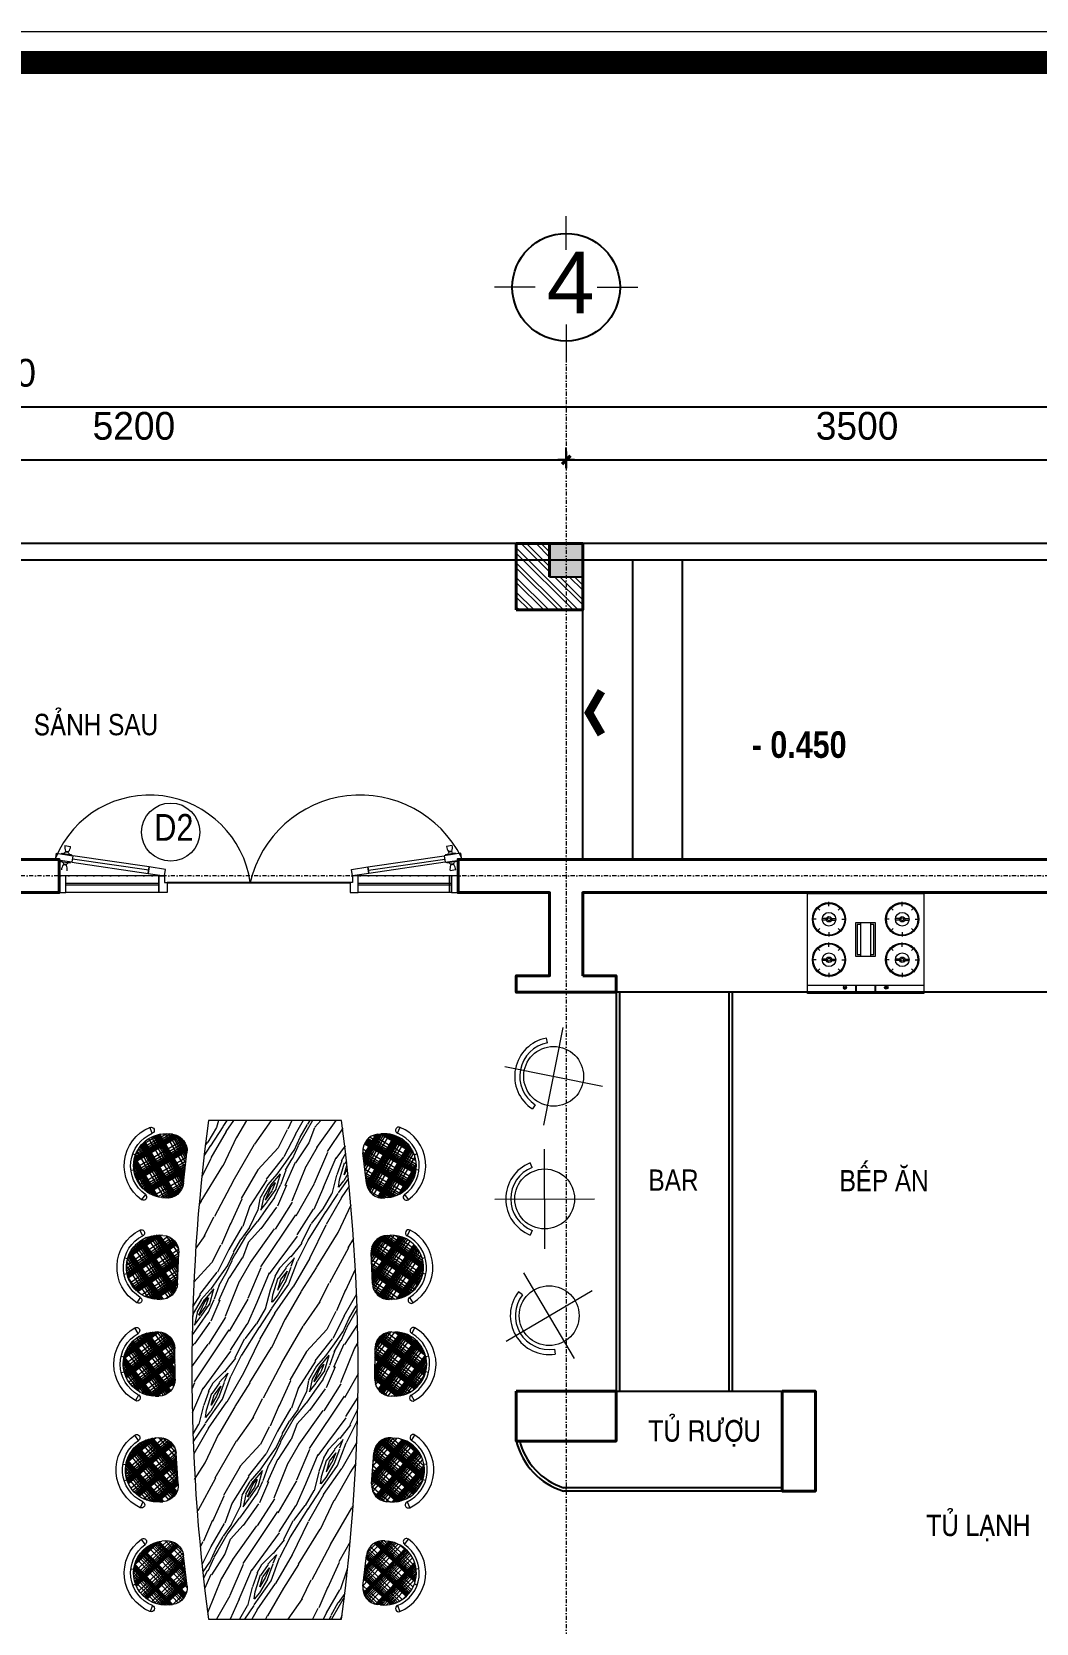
# Model space of a CAD drawing. Header units: millimetres. Extents: x 615730 to 2792744, y 139412 to 597571.
# Drawn here: x 701932 to 707974, y 355261 to 364835 of the extents above; entities that cross this region are included whole.
import ezdxf
from ezdxf.enums import TextEntityAlignment as Align

# ---------------------------------------------------------------- set-up
doc = ezdxf.new("R2010")
doc.units = ezdxf.units.MM
doc.header["$MEASUREMENT"] = 0
doc.header["$PDMODE"] = 34
doc.linetypes.add('DASHDOT', pattern=[1, 0.5, -0.25, 0, -0.25])
doc.layers.get('0').update_dxf_attribs({"lineweight": 5})
for name, color, linetype, lineweight in [('0.1(9)', 9, 'Continuous', 13), ('AN_0.20', 2, 'Continuous', 20), ('AN_CUA', 51, 'Continuous', 15), ('HATCH', 42, 'Continuous', 5), ('NETNGOAITUONG', 1, 'Continuous', 40), ('NTHAY1', 61, 'Continuous', 25), ('NVDUNG', 82, 'Continuous', 13), ('thay', 7, 'Continuous', 15), ('TIM TRUC', 149, 'DASHDOT', 9), ('VATDUNG', 33, 'Continuous', 13)]:
    doc.layers.add(name, color=color, linetype=linetype, lineweight=lineweight)
for name, color, linetype in [('AN_TEXT', 254, 'Continuous'), ('H', 252, 'Continuous'), ('NET MANH', 252, 'Continuous'), ('netthay', 3, 'Continuous'), ('TEXT', 2, 'Continuous'), ('VL', 155, 'Continuous')]:
    doc.layers.add(name, color=color, linetype=linetype)
doc.styles.add('H280', font='', dxfattribs={"height": 200})
doc.styles.add('KT OZON', font='', dxfattribs={"height": 200})
doc.styles.add('romans', font='romans.shx', dxfattribs={"height": 240})
doc.styles.get("Standard").update_dxf_attribs({"font": ''})
doc.styles.add('STYLE2', font='')
doc.styles.add('VNI-AVO', font='vni-roms.shx')
doc.styles.get('H280').set_extended_font_data('VNI-Avo')
doc.styles.get('KT OZON').set_extended_font_data('VNI-Helve')
doc.styles.get('Standard').set_extended_font_data('VNI-Avo')
doc.styles.get('STYLE2').set_extended_font_data('.VnArial NarrowH')
doc.dimstyles.new('1-50b', dxfattribs={"dimtxt": 167, "dimasz": 50, "dimexe": 75, "dimexo": 150, "dimgap": 120, "dimtad": 1, "dimdec": 0, "dimzin": 12, "dimtxsty": 'VNI-AVO', "dimblk": ']', "dimcen": 0, "dimdle": 50, "dimclrd": 252, "dimclre": 252, "dimclrt": 2, "dimadec": 0, "dimazin": 0, "dimtfac": 1, "dimtdec": 0, "dimtix": 1, "dimtmove": 2, "dimatfit": 0, "dimldrblk": 'OPEN90', "dimfxl": 1, "dimlwd": -1, "dimlwe": -1, "dimarcsym": 0})

# ---------------------------------------------------------------- blocks, each defined once
blk = doc.blocks.new('nge')
at = {"layer": 'VATDUNG'}
for points in [[(0, -300), (0, 300)], [(-75.8, 189.4), (-86.9, 217.3)], [(-300, 0), (300, 0)], [(-75.8, -189.4), (-86.9, -217.3)]]:
    blk.add_lwpolyline(points, dxfattribs=at)
blk.add_circle((0, 0), 180, dxfattribs=at)
for radius in [234, 204]:
    blk.add_arc((0, 0), radius, 111.80141, 248.19859, dxfattribs=at)
blk = doc.blocks.new('bbbb')
at = {"layer": 'VATDUNG', "color": 8, "linetype": 'Continuous'}
for p, q in [((74.6, 501), (56.2, 519.4)), ((129.8, 523.8), (129.8, 549.8)), ((184.9, 501), (203.3, 519.4)), ((515.1, 501), (496.7, 519.4)), ((570.2, 523.8), (570.2, 549.8)), ((625.4, 501), (643.8, 519.4)), ((51.8, 445.8), (25.8, 445.8)), ((74.6, 390.7), (56.2, 372.3)), ((184.9, 390.7), (203.3, 372.3)), ((207.8, 445.8), (233.8, 445.8)), ((320, 423.9), (320, 223.9)), ((380, 423.9), (380, 223.9)), ((492.2, 445.8), (466.2, 445.8)), ((515.1, 390.7), (496.7, 372.3)), ((625.4, 390.7), (643.8, 372.3)), ((648.2, 445.8), (674.2, 445.8)), ((129.8, 367.9), (129.8, 341.8)), ((129.8, 280), (129.8, 306)), ((570.2, 367.9), (570.2, 341.8)), ((570.2, 280), (570.2, 306)), ((51.8, 202), (25.8, 202)), ((74.6, 257.1), (56.2, 275.5)), ((184.9, 257.1), (203.3, 275.5)), ((207.8, 202), (233.8, 202)), ((492.2, 202), (466.2, 202)), ((515.1, 257.1), (496.7, 275.5)), ((625.4, 257.1), (643.8, 275.5)), ((648.2, 202), (674.2, 202)), ((74.6, 146.8), (56.2, 128.4)), ((129.8, 124), (129.8, 98)), ((184.9, 146.8), (203.3, 128.4)), ((515.1, 146.8), (496.7, 128.4)), ((570.2, 124), (570.2, 98)), ((625.4, 146.8), (643.8, 128.4)), ((215.1, 35.1), (237.1, 35.1)), ((215.1, 33.2), (237, 33.2)), ((485.2, 35.1), (463.2, 35.1)), ((485.2, 33.2), (463.3, 33.2))]:
    blk.add_line(p, q, dxfattribs=at)
at = {"layer": 'VATDUNG', "linetype": 'Continuous'}
for p, q in [((114.1, 450.4), (89, 450.4)), ((114.1, 441.3), (89, 441.3)), ((145.5, 450.4), (170.5, 450.4)), ((145.5, 441.3), (170.5, 441.3)), ((554.5, 450.4), (529.5, 450.4)), ((554.5, 441.3), (529.5, 441.3)), ((585.9, 450.4), (611, 450.4)), ((585.9, 441.3), (611, 441.3)), ((114.1, 206.5), (89, 206.5)), ((114.1, 197.5), (89, 197.5)), ((145.5, 206.5), (170.5, 206.5)), ((145.5, 197.5), (170.5, 197.5)), ((554.5, 206.5), (529.5, 206.5)), ((554.5, 197.5), (529.5, 197.5)), ((585.9, 206.5), (611, 206.5)), ((585.9, 197.5), (611, 197.5)), ((0, 50), (700, 50)), ((290, 50), (290, 0)), ((410, 50), (410, 0))]:
    blk.add_line(p, q, dxfattribs=at)
for points in [[(0, 600), (700, 600), (700, 0), (0, 0)], [(410, 223.9), (410, 423.9), (290, 423.9), (290, 223.9)], [(292.5, 3.3), (407.8, 3.3), (407.8, 46.5), (292.5, 46.5)]]:
    blk.add_lwpolyline(points, close=True, dxfattribs=at)
at = {"layer": 'VATDUNG', "color": 8, "linetype": 'Continuous'}
for points in [[(320, 413.9), (300, 413.9), (300, 233.9), (320, 233.9)], [(380, 233.9), (400, 233.9), (400, 413.9), (380, 413.9)]]:
    blk.add_lwpolyline(points, dxfattribs=at)
at = {"layer": 'VATDUNG', "linetype": 'Continuous', "const_width": 1}
blk.add_lwpolyline([(295.5, 42.4), (304, 42.4)], dxfattribs=at)
at = {"layer": 'VATDUNG', "linetype": 'Continuous'}
for centre, radius in [((129.8, 445.8), 100), ((129.8, 445.8), 95), ((129.8, 445.8), 41), ((570.2, 445.8), 100), ((570.2, 445.8), 95), ((570.2, 445.8), 41), ((129.8, 445.8), 16.3), ((129.8, 445.8), 9.16), ((570.2, 445.8), 16.3), ((570.2, 445.8), 9.16), ((129.8, 202), 100), ((129.8, 202), 95), ((570.2, 202), 100), ((570.2, 202), 95), ((129.8, 202), 41), ((129.8, 202), 16.3), ((129.8, 202), 9.16), ((570.2, 202), 41), ((570.2, 202), 16.3), ((570.2, 202), 9.16)]:
    blk.add_circle(centre, radius, dxfattribs=at)
at = {"layer": 'VATDUNG', "color": 8, "linetype": 'Continuous', "extrusion": (0, 0, -1)}
blk.add_ellipse((226, 34.4), major_axis=(-11.1, 0), ratio=0.777774, dxfattribs=at)
at = {"layer": 'VATDUNG', "color": 8, "linetype": 'Continuous'}
blk.add_ellipse((474.3, 34.4), major_axis=(11.1, 0), ratio=0.777774, dxfattribs=at)
blk = doc.blocks.new('A$C33486DBB')
at = {"layer": 'NVDUNG', "lineweight": 0, "ltscale": 100}
h = blk.add_hatch(dxfattribs=at)
h.set_pattern_fill('LOG-LOG', color=147, scale=100, angle=20.61624, style=0, pattern_type=2)
h.set_pattern_definition([(20.61624, (-20244.38, -44007.15), (-35.2107, 93.59597), []), (20.61624, (-20254.98, -43978.97), (-35.2107, 93.59597), []), (20.61624, (-20261.18, -43962.49), (-35.2107, 93.59597), []), (20.61624, (-20265.58, -43950.8), (-35.2107, 93.59597), []), (20.61624, (-20268.99, -43941.73), (-35.2107, 93.59597), []), (20.61624, (-20271.78, -43934.32), (-35.2107, 93.59597), []), (20.61624, (-20274.13, -43928.05), (-35.2107, 93.59597), []), (20.61624, (-20276.18, -43922.62), (-35.2107, 93.59597), []), (20.61624, (-20277.98, -43917.84), (-35.2107, 93.59597), []), (110.61624, (-20244.38, -44007.15), (-93.59597, -35.2107), []), (110.61624, (-20216.2, -43996.55), (-93.59597, -35.2107), []), (110.61624, (-20199.72, -43990.35), (-93.59597, -35.2107), []), (110.61624, (-20188.03, -43985.95), (-93.59597, -35.2107), []), (110.61624, (-20178.96, -43982.54), (-93.59597, -35.2107), []), (110.61624, (-20171.55, -43979.75), (-93.59597, -35.2107), []), (110.61624, (-20165.28, -43977.39), (-93.59597, -35.2107), []), (110.61624, (-20159.85, -43975.35), (-93.59597, -35.2107), []), (110.61624, (-20155.06, -43973.55), (-93.59597, -35.2107), [])])
h.paths.add_polyline_path([(422.3, 161.3, 0.414214), (391.9, 299.4), (235.7, 399.4, 0.414214), (97.6, 369.1), (87.3, 353), (87.3, 353, 1), (412, 145.3)])
at = {"layer": 'NVDUNG'}
for p, q in [((235.7, 399.4), (391.9, 299.4)), ((87.3, 353), (97.6, 369.1)), ((38.9, 263.6), (0.5, 266)), ((97.6, 103.6), (110.4, 115.9)), ((422.3, 161.3), (412, 145.3)), ((181.2, 50.1), (187, 66.9)), ((351.1, 63.9), (369.4, 29.9))]:
    blk.add_line(p, q, dxfattribs=at)
for centre, radius, start, end in [((181.8, 315.2), 100, 57.38348, 147.38348), ((249.7, 249.2), 192.7, 147.38348, 327.38348), ((338, 215.2), 100, 327.38348, 57.38348), ((250.5, 250.5), 250.6, 176.45531, 298.31165), ((19.7, 264.8), 19.3, 356.45531, 176.45531), ((250.5, 250.5), 212, 176.45531, 298.31165), ((360.2, 46.9), 19.3, 298.31165, 118.31165)]:
    blk.add_arc(centre, radius, start, end, dxfattribs=at)
blk = doc.blocks.new('A$C79204B9D')
at = {"layer": 'NVDUNG', "lineweight": 0, "ltscale": 200}
h = blk.add_hatch(dxfattribs=at)
h.set_pattern_fill('WOOD8', color=47, scale=800, angle=60, style=0, pattern_type=2)
h.set_pattern_definition([(49.6952, (-100811.45, -69408.86), (3092.817157, 3756.924654), [89.4424, -8854.829]), (60, (-100753.6, -69340.65), (-292.8203, 1092.8203), [88, -712]), (78.4349, (-100709.6, -69264.44), (107.18096, 1785.6403), [75.8944, -2453.927]), (232.875, (-100694.38, -69190.09), (3492.819285, 4449.74321), [64.4984, -6385.308]), (234.8056, (-100733.305, -69241.51), (4692.817283, 6528.205605), [88.363, -8747.9256]), (254.0362, (-100784.23, -69313.72), (-507.18124, -2478.46057), [98.9544, -3199.5296]), (69.4623, (-100779.45, -69353.43), (1307.18128, 3864.1014), [48.6624, -4817.548]), (53.6598, (-100762.38, -69307.865), (-3892.82118, -5142.56154), [72.443, -7171.865]), (245.7106, (-100719.45, -69249.51), (-2907.178536, -6635.383034), [80.399, -7959.5016]), (228.6901, (-100752.52, -69322.8), (2292.81898, 2371.28276), [40.792, -4038.423]), (54.8056, (-100840.52, -69475.214), (-4692.817283, -6528.205605), [88.363, -8747.9256]), (48.6901, (-100789.6, -69403), (-2292.81898, -2371.28276), [81.584, -3997.631]), (60, (-100735.7, -69341.7), (-292.8203, 1092.8203), [96, -704]), (80.556, (-100687.74, -69258.58), (614.362866, 4264.10129), [68.352, -6766.851]), (63.8141, (-100676.52, -69191.16), (4907.17517, 10099.486516), [120.2664, -11906.3704]), (54.8056, (-100623.45, -69083.235), (-4692.817283, -6528.205605), [88.363, -8747.9256]), (60, (-100572.5, -69011), (-292.8203, 1092.8203), [88, -712]), (65.1944, (-100928.52, -69627.635), (3307.183253, 7328.201784), [88.363, -8747.9256]), (54.8056, (-100891.45, -69547.424), (-4692.817283, -6528.205605), [88.363, -8747.9256]), (60, (-100942.4, -69619.6), (-292.8203, 1092.8203), [48, -752]), (65.1944, (-100918.38, -69578.065), (3307.183253, 7328.201784), [88.363, -8747.9256]), (60, (-100881.3, -69497.86), (-292.8203, 1092.8203), [80, -720]), (70.3048, (-100841.305, -69428.57), (-1707.18361, -4556.920554), [89.4424, -8854.829]), (65.1944, (-100811.16, -69344.36), (3307.183253, 7328.201784), [88.363, -8747.9256]), (54.8056, (-100774.09, -69264.15), (-4692.817283, -6528.205605), [88.363, -8747.9256]), (54.8056, (-100723.16, -69191.94), (-4692.817283, -6528.205605), [88.363, -8747.9256]), (51.8699, (-100672.23, -69119.73), (-3092.81979, -3756.92204), [113.137, -5543.717]), (60, (-100602.4, -69030.7), (-292.8203, 1092.8203), [120, -680]), (47.4712, (-100202.685, -69298.45), (2692.820176, 3064.101996), [73.756, -7301.879]), (54.2894, (-100152.83, -69244.1), (-4292.821003, -5835.38198), [80.399, -7959.5016]), (68.1301, (-100202.68, -69298.45), (1707.18003, 4556.92153), [56.569, -5600.2856]), (69.4623, (-100181.61, -69245.95), (1307.18128, 3864.1014), [97.324, -4768.8856]), (60, (-100547.5, -69847.6), (-292.8203, 1092.8203), [96, -704]), (50.5377, (-100499.47, -69764.5), (-2692.81934, -3064.1029), [48.6624, -4817.548]), (261.8014, (-100468.54, -69726.93), (507.17985, 2478.46112), [43.0816, -4265.0504]), (252.9946, (-100474.685, -69769.57), (2214.36134, 7035.38247), [106.7336, -10566.5976]), (52.875, (-100158.685, -69222.24), (-3492.819285, -4449.74321), [64.4984, -6385.308]), (67.125, (-100158.685, -69222.24), (2107.18102, 5249.74184), [64.4984, -6385.308]), (60, (-100533.6, -69855.6), (-292.8203, 1092.8203), [64, -736]), (254.0362, (-100501.61, -69800.2), (-507.18124, -2478.46057), [65.9696, -3232.515]), (56.6335, (-100466.4, -69691.214), (-7092.827647, -10685.120313), [136.235, -13487.2744]), (57.7094, (-100391.47, -69577.435), (-10292.817432, -16227.689541), [200.16, -19815.8336]), (63.1798, (-100284.54, -69408.23), (6107.186084, 12177.942257), [144.2224, -14277.983]), (69.4623, (-100219.47, -69279.52), (1307.18128, 3864.1014), [145.9864, -4720.224]), (70.3048, (-100485.116, -69883.635), (-1707.18361, -4556.920554), [89.4424, -8854.829]), (75.9454, (-100454.97, -69799.42), (-907.1798, -3171.28134), [116.4816, -5707.6064]), (60, (-100426.7, -69686.4), (-292.8203, 1092.8203), [104, -696]), (51.8699, (-100374.68, -69596.36), (-3092.81979, -3756.92204), [113.137, -5543.717]), (63.5763, (-100304.83, -69507.37), (5307.18637, 10792.301586), [128.2496, -12696.7256]), (51.2538, (-100247.757, -69392.517), (3492.822965, 4449.740123), [105.223, -10417.1336]), (45.9638, (-100181.9, -69310.45), (-1892.8192, -1678.46212), [98.9544, -3199.5296]), (60, (-100113.1, -69239.3), (-292.8203, 1092.8203), [56, -744]), (234.8056, (-100466.4, -69691.214), (4692.817283, 6528.205605), [176.7256, -8659.563]), (55.2364, (-100595.97, -69819.635), (-5092.814835, -7221.027596), [192.6656, -9440.6104]), (60, (-100486.1, -69661.36), (-292.8203, 1092.8203), [184, -616]), (64.0856, (-100394.11, -69502.01), (4507.182416, 9406.662756), [224.5704, -11003.964]), (60, (-100296, -69300), (-292.8203, 1092.8203), [200, -600]), (67.125, (-100450.47, -69903.63), (2107.18102, 5249.74184), [193.4944, -6256.312]), (66.3402, (-100375.26, -69725.36), (2507.178344, 5942.5628), [144.8864, -7099.4216]), (57.5104, (-100317.116, -69592.65), (-9492.832492, -14842.0396), [184.1736, -18233.2096]), (53.4802, (-100218.188, -69437.301), (-12478.4605565, -16813.3284437), [281.8224, -27900.4416]), (63.0128, (-100900.81, -69643.635), (6507.176838, 12870.767465), [152.2104, -15068.828]), (51.8699, (-100831.74, -69508), (-3092.81979, -3756.92204), [169.7056, -5487.149]), (57.6141, (-100726.95, -69374.506), (-9892.808596, -15534.874684), [192.1664, -19024.493]), (70.6197, (-100624.023, -69212.23), (-3014.353116, -8421.025681), [130.2304, -12892.8256]), (60, (-100580.8, -69089.4), (-292.8203, 1092.8203), [160, -640]), (56.8202, (-100983.946, -69595.635), (-7492.814318, -11377.949423), [144.2224, -14277.983]), (66.009, (-100905.02, -69474.927), (-3307.18005, -7328.202785), [152.84, -15131.1384]), (66.7098, (-100842.875, -69335.29), (-2907.184315, -6635.381151), [136.9376, -13556.856]), (54.2894, (-100788.73, -69209.51), (-4292.821003, -5835.38198), [160.7984, -7879.1024]), (47.9052, (-100694.875, -69078.95), (-4985.644752, -5435.379245), [114.5424, -11339.7144]), (69.4623, (-100618.09, -68993.95), (1307.18128, 3864.1014), [97.324, -4768.8856]), (63.8141, (-100852.31, -69671.635), (4907.17517, 10099.486516), [120.2664, -11906.3704]), (47.1957, (-100799.24, -69563.71), (-7278.465226, -7806.659753), [180.488, -17868.3344]), (60, (-100676.6, -69431.3), (-292.8203, 1092.8203), [200, -600]), (65.4403, (-100576.598, -69258.086), (-3707.184394, -8021.021118), [168.76, -16707.2584]), (66.7098, (-100506.454, -69104.594), (-2907.184315, -6635.381151), [136.9376, -13556.856]), (60, (-101032.44, -69567.6), (-292.8203, 1092.8203), [136, -664]), (68.1301, (-100964.44, -69449.86), (1707.18003, 4556.92153), [226.2744, -5430.58]), (57.6141, (-100880.157, -69239.865), (-9892.808596, -15534.874684), [192.1664, -19024.493]), (54.4725, (-100777.228, -69077.588), (9785.6312045, 13749.233823), [249.1584, -24666.7]), (66.8428, (-100401.977, -69931.635), (-5414.353559, -12577.948251), [201.435, -19942.0504]), (60, (-100322.8, -69746.4), (-292.8203, 1092.8203), [224, -576]), (56.3478, (-100210.762, -69552.44), (-13785.632223, -20677.4357472), [376.7648, -37299.7528]), (60, (-100644.5, -69791.6), (-292.8203, 1092.8203), [192, -608]), (64.7636, (-100548.464, -69625.36), (3707.185922, 8021.020822), [192.6656, -9440.6104]), (58.1524, (-100466.32, -69451.08), (-12692.816587, -20384.6122766), [248.129, -24564.771]), (57.2737, (-100335.393, -69240.306), (-8692.817682, -13456.408258), [168.1904, -16650.8464]), (54.8056, (-100755.316, -69727.635), (-4692.817283, -6528.205605), [176.7256, -8659.563]), (60, (-100653.46, -69583.2), (-292.8203, 1092.8203), [256, -544]), (61.9092, (-100525.46, -69361.512), (10907.162495, 20491.7983933), [240.1336, -23773.196]), (63.5763, (-100412.387, -69149.665), (5307.18637, 10792.301586), [128.2496, -12696.7256])])
h.paths.add_polyline_path([(99.8, 0), (899.8, 0, 0.066667), (899.8, 3000), (99.8, 3000, 0.066667)])
at = {"layer": 'NVDUNG', "ltscale": 10000}
for p, q in [((899.8, 3000), (99.8, 3000)), ((99.8, 0), (899.8, 0))]:
    blk.add_line(p, q, dxfattribs=at)
for centre, start, end in [((11299.8, 1500), 172.37185, 187.62815), ((-10300.2, 1500), 352.37185, 7.62815)]:
    blk.add_arc(centre, 11300, start, end, dxfattribs=at)
blk = doc.blocks.new('TRUC 1')
at = {"ltscale": 50}
blk.add_circle((0, -9525), 8572, dxfattribs=at)
at = {"layer": '0.1(9)', "ltscale": 50}
for p, q in [((0, -3572), (0, 1782)), ((-4942, -9525), (-11427, -9525)), ((4942, -9525), (11427, -9525)), ((0, -15478), (0, -20832))]:
    blk.add_line(p, q, dxfattribs=at)
at = {"layer": 'TEXT', "ltscale": 50, "style": 'H280'}
blk.add_attdef('1', text='', height=10478, dxfattribs=at).set_placement((-214, -4892), align=Align.CENTER)
blk = doc.blocks.new(']')
for p, q in [((1, 0), (-1, 0)), ((0, 1), (0, -1))]:
    blk.add_line(p, q)
at = {"color": 9, "const_width": 0.4}
blk.add_lwpolyline([(-0.51, -0.51), (0.51, 0.51)], dxfattribs=at)
blk = doc.blocks.new('*D81')
at = {"layer": 'DEFPOINTS', "color": 0, "ltscale": 10, "transparency": 16777216}
for p in [(699946.1, 362260.2), (705146.6, 362260.2), (705146.6, 362110.8)]:
    blk.add_point(p, dxfattribs=at)
at = {"layer": 'VL', "color": 252, "ltscale": 10, "transparency": 16777216}
for p, q in [((699946.1, 362410.2), (699946.1, 362335.2)), ((705146.6, 362260.8), (705146.6, 362335.2)), ((699996.1, 362260.2), (705096.6, 362260.2))]:
    blk.add_line(p, q, dxfattribs=at)
at = {"layer": 'VL', "color": 252, "ltscale": 10, "transparency": 16777216, "xscale": 50, "yscale": 50, "zscale": 50, "rotation": 180}
blk.add_blockref(']', (699946.1, 362260.2), dxfattribs=at)
at = {"layer": 'VL', "color": 252, "ltscale": 10, "transparency": 16777216, "xscale": 50, "yscale": 50, "zscale": 50}
blk.add_blockref(']', (705146.6, 362260.2), dxfattribs=at)
at = {"layer": 'VL', "color": 2, "ltscale": 10, "transparency": 16777216, "insert": (702546.3, 362463.7), "char_height": 167, "attachment_point": 5, "style": 'VNI-AVO'}
blk.add_mtext('5200', dxfattribs=at)
blk = doc.blocks.new('_Open90')
at = {"color": 0, "linetype": 'ByBlock', "lineweight": -2}
for p, q in [((0, 0), (-1, 0)), ((-0.5, 0.5), (0, 0)), ((0, 0), (-0.5, -0.5))]:
    blk.add_line(p, q, dxfattribs=at)
blk = doc.blocks.new('*D82')
at = {"layer": 'DEFPOINTS', "color": 0, "ltscale": 10, "transparency": 16777216}
for p in [(708646.4, 362272.8), (708646.4, 362260.2), (705146.6, 362110.8)]:
    blk.add_point(p, dxfattribs=at)
at = {"layer": 'VL', "color": 252, "ltscale": 10, "transparency": 16777216}
for p, q in [((705146.6, 362260.8), (705146.6, 362335.2)), ((705196.6, 362260.2), (708596.4, 362260.2)), ((708646.4, 362122.8), (708646.4, 362185.2))]:
    blk.add_line(p, q, dxfattribs=at)
at = {"layer": 'VL', "color": 252, "ltscale": 10, "transparency": 16777216, "xscale": 50, "yscale": 50, "zscale": 50, "rotation": 180}
blk.add_blockref(']', (705146.6, 362260.2), dxfattribs=at)
at = {"layer": 'VL', "color": 252, "ltscale": 10, "transparency": 16777216, "xscale": 50, "yscale": 50, "zscale": 50}
blk.add_blockref(']', (708646.4, 362260.2), dxfattribs=at)
at = {"layer": 'VL', "color": 2, "ltscale": 10, "transparency": 16777216, "insert": (706896.5, 362463.7), "char_height": 167, "attachment_point": 5, "style": 'VNI-AVO'}
blk.add_mtext('3500', dxfattribs=at)
blk = doc.blocks.new('*D85')
at = {"layer": 'DEFPOINTS', "color": 0, "ltscale": 10, "transparency": 16777216}
for p in [(711947.4, 362579.3), (691347.1, 361756.9), (711947.4, 361756.9)]:
    blk.add_point(p, dxfattribs=at)
at = {"layer": 'VL', "color": 252, "ltscale": 10, "transparency": 16777216}
for p, q in [((691347.1, 361906.9), (691347.1, 362654.3)), ((691397.1, 362579.3), (711897.4, 362579.3)), ((711947.4, 361906.9), (711947.4, 362654.3))]:
    blk.add_line(p, q, dxfattribs=at)
at = {"layer": 'VL', "color": 252, "ltscale": 10, "transparency": 16777216, "xscale": 50, "yscale": 50, "zscale": 50, "rotation": 180}
blk.add_blockref(']', (691347.1, 362579.3), dxfattribs=at)
at = {"layer": 'VL', "color": 252, "ltscale": 10, "transparency": 16777216, "xscale": 50, "yscale": 50, "zscale": 50}
blk.add_blockref(']', (711947.4, 362579.3), dxfattribs=at)
at = {"layer": 'VL', "color": 2, "ltscale": 10, "transparency": 16777216, "insert": (701647.3, 362782.8), "char_height": 167, "attachment_point": 5, "style": 'VNI-AVO'}
blk.add_mtext('20600', dxfattribs=at)

msp = doc.modelspace()

# ---------------------------------------------------------------- hatches: boundary and pattern name
at = {"layer": 'HATCH'}
h = msp.add_hatch(dxfattribs=at)
h.set_pattern_fill('STEEL', color=256, scale=500, style=0)
h.set_pattern_definition([(135, (1083427.52, 597328.295), (44.194174, 44.194174), []), (135, (1083427.52, 597359.545), (44.194174, 44.194174), [])])
h.paths.add_polyline_path([(705246.6, 361556.9), (705246.6, 361356.9), (704846.6, 361356.9), (704846.6, 361756.9), (705046.6, 361756.9), (705046.6, 361556.9)])

# ---------------------------------------------------------------- linework, layer by layer
at = {"layer": 'AN_0.20', "color": 3}
msp.add_circle((702767.8, 360020.5), 175, dxfattribs=at)
at = {"layer": 'AN_CUA', "ltscale": 25}
for p, q in [((702111.9, 359893.4), (702111.2, 359888.4)), ((702111.9, 359893.4), (702171.2, 359884.6)), ((702131.5, 359940.1), (702165.9, 359935)), ((702134.1, 359906.5), (702153.7, 359903.6)), ((702136.4, 359901.1), (702150, 359899.1)), ((702137, 359901), (702137.7, 359906)), ((702149.4, 359899.2), (702150.2, 359904.2)), ((702171.2, 359884.6), (702170.5, 359879.7)), ((704481, 359893.4), (704421.6, 359884.6)), ((704421.6, 359884.6), (704422.4, 359879.7)), ((704461.4, 359940.1), (704427, 359935)), ((704458.7, 359906.5), (704439.1, 359903.6)), ((704443.4, 359899.2), (704442.7, 359904.2)), ((704456.5, 359901.1), (704442.8, 359899.1)), ((704455.9, 359901), (704455.2, 359906)), ((704481, 359893.4), (704481.7, 359888.4)), ((702104.6, 359843.9), (702105.3, 359848.9)), ((702104.6, 359843.9), (702164, 359835.2)), ((702122.1, 359824.9), (702141.7, 359822)), ((702126.4, 359829.4), (702125.7, 359824.4)), ((702125.8, 359829.4), (702139.5, 359827.4)), ((702138.9, 359827.5), (702138.2, 359822.6)), ((702164, 359835.2), (702164.7, 359840.1)), ((704428.9, 359835.2), (704428.2, 359840.1)), ((704488.3, 359843.9), (704428.9, 359835.2)), ((704482.9, 359793.5), (704448.5, 359788.5)), ((704470.8, 359824.9), (704451.1, 359822)), ((704467.1, 359829.4), (704453.4, 359827.4)), ((704454, 359827.5), (704454.7, 359822.6)), ((704466.5, 359829.4), (704467.2, 359824.4)), ((704488.3, 359843.9), (704487.5, 359848.9))]:
    msp.add_line(p, q, dxfattribs=at)
at = {"layer": 'AN_CUA'}
for p, q in [((702635.4, 359791.1), (702176.4, 359858.6)), ((703957.5, 359791.1), (704416.5, 359858.6)), ((702696.4, 359756.7), (702136.4, 359756.7)), ((704456.4, 359756.7), (703896.4, 359756.7)), ((702696.4, 359656.7), (702136.4, 359656.7)), ((704456.4, 359656.7), (703896.4, 359656.7))]:
    msp.add_line(p, q, dxfattribs=at)
at = {"layer": 'AN_CUA', "linetype": 'Continuous'}
for p, q in [((702096.4, 359656.7), (702096.4, 359756.7)), ((702136.4, 359656.7), (702136.4, 359756.7)), ((702696.4, 359656.7), (702696.4, 359756.7)), ((703896.4, 359656.7), (703896.4, 359756.7)), ((704444.9, 359656.7), (704444.9, 359756.7)), ((704456.4, 359656.7), (704456.4, 359756.7)), ((704496.4, 359656.7), (704496.4, 359756.7))]:
    msp.add_line(p, q, dxfattribs=at)
at = {"layer": 'AN_CUA', "color": 1}
for p, q in [((702696.4, 359711.7), (702136.4, 359711.7)), ((702696.4, 359701.7), (702136.4, 359701.7)), ((704456.4, 359711.7), (703896.4, 359711.7)), ((704456.4, 359701.7), (703896.4, 359701.7))]:
    msp.add_line(p, q, dxfattribs=at)
at = {"layer": 'AN_CUA', "color": 3}
for p, q in [((702696.4, 359756.7), (702696.4, 359656.7)), ((703896.4, 359656.7), (703896.4, 359756.7))]:
    msp.add_line(p, q, dxfattribs=at)
for points in [[(702074.6, 359853.4), (702080.4, 359893), (702179.3, 359878.4), (702173.5, 359838.8)], [(704518.3, 359853.4), (704512.5, 359893), (704413.6, 359878.4), (704419.4, 359838.8)], [(702731.4, 359756.7), (702737.3, 359796.3), (702638.3, 359810.9), (702632.5, 359771.3)], [(703861.4, 359756.7), (703855.6, 359796.3), (703954.5, 359810.9), (703960.4, 359771.3)], [(702136.4, 359756.7), (702096.4, 359756.7), (702096.4, 359656.7), (702136.4, 359656.7)], [(704496.4, 359756.7), (704456.4, 359756.7), (704456.4, 359656.7), (704496.4, 359656.7)]]:
    msp.add_lwpolyline(points, close=True, dxfattribs=at)
at = {"layer": 'AN_CUA', "color": 1}
for points in [[(702632.5, 359771.3), (702638.3, 359810.9), (702179.3, 359878.4), (702173.5, 359838.8)], [(703960.4, 359771.3), (703954.5, 359810.9), (704413.6, 359878.4), (704419.4, 359838.8)]]:
    msp.add_lwpolyline(points, close=True, dxfattribs=at)
at = {"layer": 'AN_CUA', "color": 3}
for points in [[(702696.4, 359756.7), (702731.4, 359756.7), (702731.4, 359716.7), (702746.4, 359716.7), (702746.4, 359656.7), (702696.4, 359656.7), (702696.4, 359756.7)], [(703896.4, 359756.7), (703861.4, 359756.7), (703861.4, 359716.7), (703846.4, 359716.7), (703846.4, 359656.7), (703896.4, 359656.7), (703896.4, 359756.7)]]:
    msp.add_lwpolyline(points, dxfattribs=at)
at = {"layer": 'AN_CUA'}
for centre, radius, start, end in [((702640.7, 359631.6), 611.7, 7.99669, 157.19926), ((703908.6, 359564), 679.6, 26.6338, 167.01569)]:
    msp.add_arc(centre, radius, start, end, dxfattribs=at)
at = {"layer": 'AN_CUA', "ltscale": 25}
for centre, radius, start, end in [((702117.9, 359911.2), 18.8, 251.42974, 306.56658), ((702137.1, 359892.3), 8.87, 94.46875, 154.49831), ((702203.1, 359928.8), 72.5, 171.05478, 197.88539), ((702146.8, 359890.8), 8.87, 8.75962, 68.78918), ((702094.1, 359944.8), 72.5, 325.37254, 352.20315), ((702170.6, 359903.4), 18.8, 216.69135, 271.82819), ((704422.2, 359903.4), 18.8, 268.17181, 323.30865), ((704498.8, 359944.8), 72.5, 187.79685, 214.62746), ((704446.1, 359890.8), 8.87, 111.21082, 171.24038), ((704455.8, 359892.3), 8.87, 25.50169, 85.53125), ((704389.7, 359928.8), 72.5, 342.11461, 8.94522), ((704475, 359911.2), 18.8, 233.43342, 288.57026), ((702105.2, 359825.1), 18.8, 36.69135, 91.82819), ((702181.8, 359783.7), 72.5, 145.37254, 172.20315), ((702129, 359837.7), 8.87, 188.75962, 248.78918), ((702138.8, 359836.3), 8.87, 274.46875, 334.49831), ((702072.7, 359799.8), 72.5, 351.05478, 17.88539), ((702158, 359817.4), 18.8, 71.42974, 126.56658), ((704434.9, 359817.4), 18.8, 53.43342, 108.57026), ((704454.1, 359836.3), 8.87, 205.50169, 265.53125), ((704520.2, 359799.8), 72.5, 162.11461, 188.94522), ((704463.8, 359837.7), 8.87, 291.21082, 351.24038), ((704411.1, 359783.7), 72.5, 7.79685, 34.62746), ((704487.7, 359825.1), 18.8, 88.17181, 143.30865)]:
    msp.add_arc(centre, radius, start, end, dxfattribs=at)
at = {"layer": 'H', "const_width": 138.2}
msp.add_lwpolyline([(687731.9, 345666), (714734.7, 345666), (714734.7, 364651), (687731.9, 364651)], close=True, dxfattribs=at)
at = {"layer": 'NET MANH'}
msp.add_lwpolyline([(705046.6, 361556.9), (705246.6, 361556.9), (705246.6, 361756.9), (705046.6, 361756.9)], close=True, dxfattribs=at)
msp.add_solid([(705046.6, 361756.9), (705246.6, 361756.9), (705046.6, 361556.9), (705246.6, 361556.9)], dxfattribs=at)
at = {"layer": 'NETNGOAITUONG'}
msp.add_line((705046.6, 361556.9), (705046.6, 361756.9), dxfattribs=at)
at = {"layer": 'NETNGOAITUONG', "elevation": 140}
msp.add_lwpolyline([(704846.6, 361356.9), (705246.6, 361356.9), (705246.6, 361756.9), (704846.6, 361756.9)], close=True, dxfattribs=at)
at = {"layer": 'NETNGOAITUONG'}
for points in [[(701546.4, 359856.7), (702096.4, 359856.7), (702096.4, 359656.7), (701546.4, 359656.7)], [(704846.5, 356656.6), (705446.5, 356656.6), (705446.5, 356356.4), (704846.5, 356356.4)], [(706446.2, 356656.6), (706646.2, 356656.6), (706646.2, 356056.4), (706446.2, 356056.4)]]:
    msp.add_lwpolyline(points, close=True, dxfattribs=at)
msp.add_lwpolyline([(705246.5, 359156.7), (705446.5, 359156.7), (705446.5, 359056.7), (704846.5, 359056.7), (704846.5, 359156.7), (705046.5, 359156.7), (705046.5, 359656.7), (704496.4, 359656.7), (704496.4, 359856.7), (709346.4, 359856.7), (709346.4, 359656.7), (705246.5, 359656.7), (705246.5, 359156.7)], dxfattribs=at)
at = {"layer": 'thay', "linetype": 'Continuous'}
msp.add_lwpolyline([(687547.5, 345481.7), (714919.1, 345481.7), (714919.1, 364835.3), (687547.5, 364835.3)], close=True, dxfattribs=at)
at = {"layer": 'TIM TRUC', "ltscale": 50}
for p, q in [((705146.6, 362871.5), (705146.6, 349230.8)), ((713714.9, 359756.7, -0.6), (689372, 359756.7))]:
    msp.add_line(p, q, dxfattribs=at)
at = {"layer": 'VL', "ltscale": 10}
for p, q in [((714919.1, 361756.9), (687731.9, 361756.9)), ((714919.1, 361656.9), (687731.9, 361656.9)), ((705246.6, 359856.7), (705246.6, 361656.9)), ((705546.6, 359856.7), (705546.6, 361656.9)), ((705846.6, 359856.7), (705846.6, 361656.9)), ((704496.4, 359656.7), (704496.4, 359856.7)), ((702746.4, 359716.7), (703846.4, 359716.7)), ((708046.4, 359056.7), (705446.5, 359056.7)), ((705446.5, 359056.7), (705446.5, 356656.6)), ((705466.5, 359056.7), (705466.5, 356656.6)), ((706126.4, 356656.6), (706126.4, 359056.7)), ((706146.4, 356656.6), (706146.4, 359056.7)), ((705446.5, 356656.6), (706446.2, 356656.6)), ((706446.2, 356076.4), (705129.8, 356076.4)), ((706446.2, 356056.4), (705129.8, 356056.4))]:
    msp.add_line(p, q, dxfattribs=at)
at = {"layer": 'VL', "color": 9, "ltscale": 10}
msp.add_lwpolyline([(705358.5, 360608.8, 50, 50, 0), (705283.5, 360738.7, 50, 50, 0), (705358.5, 360868.6, 50, 50, 0), (705283.5, 360738.7, 0, 0, 0), (705836.7, 360738.7, 0, 0, 0)], format="xyseb", dxfattribs=at)
at = {"layer": 'VL', "ltscale": 10}
for centre, radius, start, end in [((705253.6, 356457.1), 419.4, 193.8928, 252.83207), ((705255, 356457.4), 401, 193.57748, 251.82204)]:
    msp.add_arc(centre, radius, start, end, dxfattribs=at)

# ---------------------------------------------------------------- block references
at = {"layer": 'netthay', "lineweight": -2, "ltscale": 10}
ref = msp.add_blockref('TRUC 1', (705146.6, 362938.8), dxfattribs=dict(at, xscale=0.03778148023411632, yscale=0.03778148023411632, zscale=0.03778148023411632, rotation=180))
ref.add_attrib('1', '4', dxfattribs={"layer": 'TEXT', "color": 3, "ltscale": 50, "height": 370.2, "style": 'KT OZON'}).set_placement((705173.2, 363141.8), align=Align.CENTER)
at = {"layer": 'VATDUNG'}
msp.add_blockref('bbbb', (706597.6, 359050.5), dxfattribs=at)
for name, p, rotation in [('nge', (705071, 358551.4), 348.7585222724782), ('A$C79204B9D', (703894.7, 358285), 180), ('A$C33486DBB', (704403.5, 357976.7), 129.1124422466876), ('nge', (705017.3, 357813.8), 0.1168937127957406), ('A$C33486DBB', (704443.3, 357340.1), 124.8821149117397), ('nge', (705044.5, 357111.3), 30.53094095306963), ('A$C33486DBB', (704458.6, 356741.3), 122.120273571684), ('A$C33486DBB', (704439.6, 356082.9), 118.5486602453255), ('A$C33486DBB', (704385.9, 355447.6), 115.9227651465052)]:
    msp.add_blockref(name, p, dxfattribs=dict(at, rotation=rotation))
at = {"layer": 'VATDUNG', "xscale": -1}
for p, rotation in [((702386.2, 357976.7), 230.8875577533124), ((702346.4, 357340.1), 235.1178850882603), ((702331.1, 356741.3), 237.879726428316), ((702350, 356082.9), 241.4513397546745), ((702403.8, 355447.6), 244.0772348534948)]:
    msp.add_blockref('A$C33486DBB', p, dxfattribs=dict(at, rotation=rotation))

# ---------------------------------------------------------------- texts
at = {"layer": 'AN_TEXT', "ltscale": 2, "insert": (702786.8, 360129.4), "char_height": 160.8, "width": 121.15, "attachment_point": 2, "style": 'romans'}
msp.add_mtext('{\\fVNI-Helve-Condense|b0|i0|c0|p2;D2}', dxfattribs=at)
at = {"layer": 'NTHAY1', "insert": (706833.2, 360627.2), "char_height": 160, "width": 11369.12, "attachment_point": 3}
msp.add_mtext('{\\fVNI-Helve-Condense|b1|i0|c0|p2;- 0.450}', dxfattribs=at)
at = {"layer": 'TEXT', "color": 140, "style": 'STYLE2'}
for s, p in [('S¶NH SAU', (702318.6, 360667.3)), ('bÕp ¨n', (707059.1, 357923.2)), ('Tñ L¹NH', (707626.2, 355850.6))]:
    msp.add_text(s, height=128, dxfattribs=at).set_placement(p, align=Align.MIDDLE_CENTER)
for s, p in [('BAR', (705641.7, 357862.8)), ('Tñ R¦îU', (705641.7, 356354.4))]:
    msp.add_text(s, height=128, dxfattribs=at).set_placement(p)

# ---------------------------------------------------------------- dimensions: what is measured, and where the dimension line sits
at = {"layer": 'VL', "ltscale": 10}
for base, p1, p2, picture, middle in [((711947.4, 362579.3), (691347.1, 361756.9), (711947.4, 361756.9), '*D85', (701647.3, 362782.8)), ((705146.593, 362260.1707), (699946.104, 362260.1707), (705146.593, 362110.7599), '*D81', (702546.3485, 362463.6707)), ((708646.4, 362260.2), (705146.6, 362110.8), (708646.4, 362272.8), '*D82', (706896.5, 362463.7))]:
    dim = msp.add_linear_dim(base=base, p1=p1, p2=p2, dimstyle='1-50b', override={"dimfxl": 150, "dimarcsym": 1}, dxfattribs=at)
    dim.commit()
    dim.dimension.update_dxf_attribs({"geometry": picture, "text_midpoint": middle})

doc.saveas('drawing.dxf')
